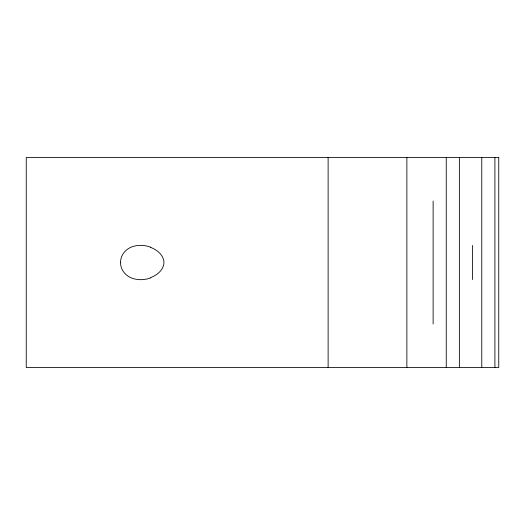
<?xml version="1.0" encoding="UTF-8"?>
<svg xmlns="http://www.w3.org/2000/svg" width="525" height="525" viewBox="0 0 525 525"><rect width="100%" height="100%" fill="white"/><g stroke="black" fill="none" stroke-linecap="round" stroke-linejoin="round"><path stroke-width="0.79" d="M150.806 277.541C156.489 275.29 162.192 271.13 163.675 264.889A9.673 8.085 90 0 0 163.682 260.111C162.192 253.87 156.489 249.71 150.806 247.459M494.904 157.5L494.904 367.5M481.779 157.5L481.779 367.5M472.5 245.438L472.5 279.562M459.375 157.5L459.375 367.5M446.25 157.5L446.25 367.5M433.125 201.009L433.125 323.991M406.875 157.5L406.875 367.5M328.125 157.5L328.125 367.5M150.852 277.823A43.267 33.784 -79.1 0 1 135.345 279.103C128.533 277.922 122.272 272.79 120.894 265.84A12.029 8.768 -90 0 1 120.547 262.5M120.566 262.5A12.029 8.748 90 0 1 120.907 259.166C122.259 252.21 128.54 247.072 135.345 245.903A43.267 33.534 78.7 0 1 150.833 247.295M498.75 157.5L26.25 157.5L26.25 367.5L498.75 367.5L498.75 157.5"/></g></svg>
